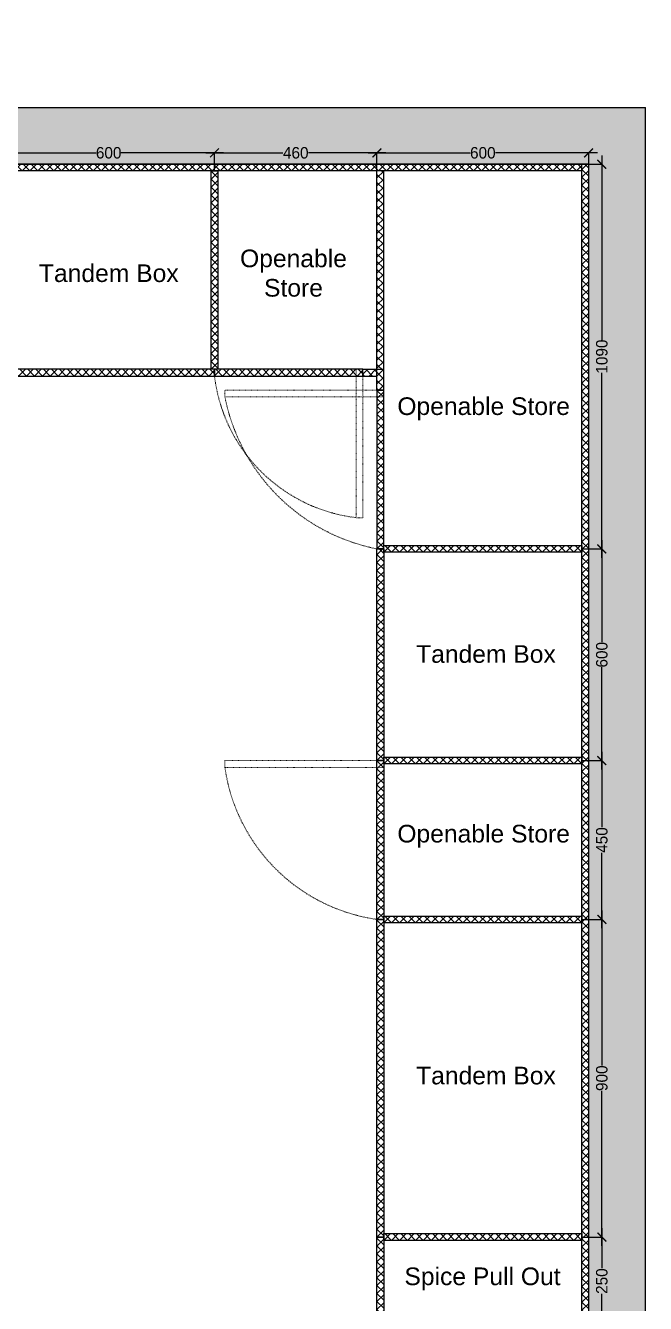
# Model space of a CAD drawing. Header units: millimetres. Extents: x 75500 to 345360, y -224327 to 19532.
# Drawn here: x 101473 to 103229, y -27025 to -23404 of the extents above; entities that cross this region are included whole.
import ezdxf

# ---------------------------------------------------------------- set-up
doc = ezdxf.new("R2010")
doc.units = ezdxf.units.MM
doc.header["$LTSCALE"] = 0.01
doc.linetypes.add('ZWCAD_ISO03W100', pattern=[30, 12, -18])
doc.layers.add('A- Ele 4', color=250, linetype='Continuous', lineweight=15, true_color=0x333333)
for name, color, linetype, lineweight in [('A-WALL', 7, 'Continuous', 30), ('Cut', 1, 'Continuous', 25), ('ele 0.1', 252, 'Continuous', 13), ('furniture section', 7, 'Continuous', 25), ('hatch', 251, 'Continuous', 0)]:
    doc.layers.add(name, color=color, linetype=linetype, lineweight=lineweight)
doc.styles.add('ISOCP2', font='GOTHIC.TTF')
doc.styles.get("Standard").update_dxf_attribs({"font": 'arial.ttf'})
doc.dimstyles.new('77', dxfattribs={"dimscale": 0.25, "dimtxt": 130, "dimasz": 100, "dimexe": 5, "dimexo": 1, "dimgap": 0.25, "dimtad": 0, "dimdec": 0, "dimrnd": 5, "dimzin": 0, "dimdsep": 46, "dimtxsty": 'ISOCP2', "dimblk": 'ARCHTICK', "dimcen": 0, "dimdle": 100, "dimclrd": 1, "dimclre": 256, "dimclrt": 256, "dimazin": 0, "dimtm": 1e-09, "dimtfac": 1, "dimtdec": 0, "dimtmove": 1, "dimatfit": 0, "dimfxl": 1, "dimtolj": 1, "dimtzin": 12, "dimlwd": -1, "dimlwe": -1, "dimarcsym": 0})

# ---------------------------------------------------------------- blocks, each defined once
blk = doc.blocks.new('_ARCHTICK')
at = {"color": 0, "linetype": 'ByBlock', "const_width": 0.15}
blk.add_lwpolyline([(-0.5, -0.5), (0.5, 0.5)], dxfattribs=at)
blk = doc.blocks.new('*D43')
at = {"color": 1, "ltscale": 4, "transparency": 16777216}
for p, q in [((101383.1, -23764.4), (101672.7, -23764.4)), ((102033.1, -23764.4), (101743.5, -23764.4))]:
    blk.add_line(p, q, dxfattribs=at)
at = {"color": 253, "ltscale": 4, "transparency": 16777216}
for p, q in [((101408.1, -23815.5), (101408.1, -23763.2)), ((102008.1, -23815.5), (102008.1, -23763.2))]:
    blk.add_line(p, q, dxfattribs=at)
at = {"layer": 'Defpoints', "color": 0, "transparency": 16777216}
for p in [(101408.1, -23764.4), (101408.1, -23815.7), (102008.1, -23815.7)]:
    blk.add_point(p, dxfattribs=at)
at = {"color": 1, "transparency": 16777216, "xscale": 25, "yscale": 25, "zscale": 25, "rotation": 180}
blk.add_blockref('_ARCHTICK', (101408.1, -23764.4), dxfattribs=at)
at = {"color": 1, "transparency": 16777216, "xscale": 25, "yscale": 25, "zscale": 25}
blk.add_blockref('_ARCHTICK', (102008.1, -23764.4), dxfattribs=at)
at = {"transparency": 16777216, "insert": (101708.1, -23764.4), "char_height": 32.5, "attachment_point": 5, "style": 'ISOCP2'}
blk.add_mtext('\\A1;600', dxfattribs=at)
blk = doc.blocks.new('*D45')
at = {"color": 1, "ltscale": 4, "transparency": 16777216}
for p, q in [((103105.8, -26811.7), (103105.8, -26925.4)), ((103105.8, -27111.7), (103105.8, -26998))]:
    blk.add_line(p, q, dxfattribs=at)
at = {"color": 253, "ltscale": 4, "transparency": 16777216}
for p, q in [((103049.8, -26836.7), (103107, -26836.7)), ((103049.8, -27086.7), (103107, -27086.7))]:
    blk.add_line(p, q, dxfattribs=at)
at = {"layer": 'Defpoints', "color": 0, "transparency": 16777216}
for p in [(103049.5, -26836.7), (103049.5, -27086.7), (103105.8, -27086.7)]:
    blk.add_point(p, dxfattribs=at)
at = {"color": 1, "transparency": 16777216, "xscale": 25, "yscale": 25, "zscale": 25}
for p, rotation in [((103105.8, -26836.7), 90), ((103105.8, -27086.7), 270)]:
    blk.add_blockref('_ARCHTICK', p, dxfattribs=dict(at, rotation=rotation))
at = {"transparency": 16777216, "insert": (103105.8, -26961.7), "char_height": 32.5, "attachment_point": 5, "rotation": 90, "style": 'ISOCP2'}
blk.add_mtext('\\A1;250', dxfattribs=at)
blk = doc.blocks.new('*D49')
at = {"color": 1, "ltscale": 4, "transparency": 16777216}
for p, q in [((103105.8, -25911.7), (103105.8, -26350.9)), ((103105.8, -26861.7), (103105.8, -26422.6))]:
    blk.add_line(p, q, dxfattribs=at)
at = {"color": 253, "ltscale": 4, "transparency": 16777216}
for p, q in [((103049.8, -25936.7), (103107, -25936.7)), ((103049.8, -26836.7), (103107, -26836.7))]:
    blk.add_line(p, q, dxfattribs=at)
at = {"layer": 'Defpoints', "color": 0, "transparency": 16777216}
for p in [(103049.5, -25936.7), (103049.5, -26836.7), (103105.8, -26836.7)]:
    blk.add_point(p, dxfattribs=at)
at = {"color": 1, "transparency": 16777216, "xscale": 25, "yscale": 25, "zscale": 25}
for p, rotation in [((103105.8, -25936.7), 90), ((103105.8, -26836.7), 270)]:
    blk.add_blockref('_ARCHTICK', p, dxfattribs=dict(at, rotation=rotation))
at = {"transparency": 16777216, "insert": (103105.8, -26386.7), "char_height": 32.5, "attachment_point": 5, "rotation": 90, "style": 'ISOCP2'}
blk.add_mtext('\\A1;900', dxfattribs=at)
blk = doc.blocks.new('*D50')
at = {"color": 253, "ltscale": 4, "transparency": 16777216}
for p, q in [((103049.8, -25486.7), (103107, -25486.7)), ((103049.8, -25936.7), (103107, -25936.7))]:
    blk.add_line(p, q, dxfattribs=at)
at = {"color": 1, "ltscale": 4, "transparency": 16777216}
for p, q in [((103105.8, -25461.7), (103105.8, -25675.3)), ((103105.8, -25961.7), (103105.8, -25748.1))]:
    blk.add_line(p, q, dxfattribs=at)
at = {"layer": 'Defpoints', "color": 0, "transparency": 16777216}
for p in [(103049.5, -25486.7), (103049.5, -25936.7), (103105.8, -25936.7)]:
    blk.add_point(p, dxfattribs=at)
at = {"color": 1, "transparency": 16777216, "xscale": 25, "yscale": 25, "zscale": 25}
for p, rotation in [((103105.8, -25486.7), 90), ((103105.8, -25936.7), 270)]:
    blk.add_blockref('_ARCHTICK', p, dxfattribs=dict(at, rotation=rotation))
at = {"transparency": 16777216, "insert": (103105.8, -25711.7), "char_height": 32.5, "attachment_point": 5, "rotation": 90, "style": 'ISOCP2'}
blk.add_mtext('\\A1;450', dxfattribs=at)
blk = doc.blocks.new('*D51')
at = {"color": 1, "ltscale": 4, "transparency": 16777216}
for p, q in [((103105.8, -24861.7), (103105.8, -25151.3)), ((103105.8, -25511.7), (103105.8, -25222.1))]:
    blk.add_line(p, q, dxfattribs=at)
at = {"color": 253, "ltscale": 4, "transparency": 16777216}
for p, q in [((103049.8, -24886.7), (103107, -24886.7)), ((103049.8, -25486.7), (103107, -25486.7))]:
    blk.add_line(p, q, dxfattribs=at)
at = {"layer": 'Defpoints', "color": 0, "transparency": 16777216}
for p in [(103049.5, -24886.7), (103049.5, -25486.7), (103105.8, -25486.7)]:
    blk.add_point(p, dxfattribs=at)
at = {"color": 1, "transparency": 16777216, "xscale": 25, "yscale": 25, "zscale": 25}
for p, rotation in [((103105.8, -24886.7), 90), ((103105.8, -25486.7), 270)]:
    blk.add_blockref('_ARCHTICK', p, dxfattribs=dict(at, rotation=rotation))
at = {"transparency": 16777216, "insert": (103105.8, -25186.7), "char_height": 32.5, "attachment_point": 5, "rotation": 90, "style": 'ISOCP2'}
blk.add_mtext('\\A1;600', dxfattribs=at)
blk = doc.blocks.new('*D54')
at = {"color": 1, "ltscale": 4, "transparency": 16777216}
for p, q in [((103105.8, -23771.7), (103105.8, -24295.4)), ((103105.8, -24911.7), (103105.8, -24388))]:
    blk.add_line(p, q, dxfattribs=at)
at = {"color": 253, "ltscale": 4, "transparency": 16777216}
for p, q in [((103049.8, -23796.7), (103107, -23796.7)), ((103049.8, -24886.7), (103107, -24886.7))]:
    blk.add_line(p, q, dxfattribs=at)
at = {"layer": 'Defpoints', "color": 0, "transparency": 16777216}
for p in [(103049.5, -23796.7), (103105.8, -23796.7), (103049.5, -24886.7)]:
    blk.add_point(p, dxfattribs=at)
at = {"color": 1, "transparency": 16777216, "xscale": 25, "yscale": 25, "zscale": 25}
for p, rotation in [((103105.8, -23796.7), 90), ((103105.8, -24886.7), 270)]:
    blk.add_blockref('_ARCHTICK', p, dxfattribs=dict(at, rotation=rotation))
at = {"transparency": 16777216, "insert": (103105.8, -24341.7), "char_height": 32.5, "attachment_point": 5, "rotation": 90, "style": 'ISOCP2'}
blk.add_mtext('\\A1;1090', dxfattribs=at)
blk = doc.blocks.new('*D58')
at = {"color": 1, "ltscale": 4, "transparency": 16777216}
for p, q in [((101983.1, -23764.4), (102201.9, -23764.4)), ((102493.5, -23764.4), (102274.7, -23764.4))]:
    blk.add_line(p, q, dxfattribs=at)
at = {"color": 253, "ltscale": 4, "transparency": 16777216}
for p, q in [((102008.1, -23815.5), (102008.1, -23763.2)), ((102468.5, -23815.5), (102468.5, -23763.2))]:
    blk.add_line(p, q, dxfattribs=at)
at = {"layer": 'Defpoints', "color": 0, "transparency": 16777216}
for p in [(102468.5, -23764.4), (102008.1, -23815.7), (102468.5, -23815.7)]:
    blk.add_point(p, dxfattribs=at)
at = {"color": 1, "transparency": 16777216, "xscale": 25, "yscale": 25, "zscale": 25, "rotation": 180}
blk.add_blockref('_ARCHTICK', (102008.1, -23764.4), dxfattribs=at)
at = {"color": 1, "transparency": 16777216, "xscale": 25, "yscale": 25, "zscale": 25}
blk.add_blockref('_ARCHTICK', (102468.5, -23764.4), dxfattribs=at)
at = {"transparency": 16777216, "insert": (102238.3, -23764.4), "char_height": 32.5, "attachment_point": 5, "style": 'ISOCP2'}
blk.add_mtext('\\A1;460', dxfattribs=at)
blk = doc.blocks.new('*D59')
at = {"color": 1, "ltscale": 4, "transparency": 16777216}
for p, q in [((102443.5, -23764.4), (102733.1, -23764.4)), ((103093.5, -23764.4), (102804, -23764.4))]:
    blk.add_line(p, q, dxfattribs=at)
at = {"color": 253, "ltscale": 4, "transparency": 16777216}
for p, q in [((102468.5, -23815.5), (102468.5, -23763.2)), ((103068.5, -23815.5), (103068.5, -23763.2))]:
    blk.add_line(p, q, dxfattribs=at)
at = {"layer": 'Defpoints', "color": 0, "transparency": 16777216}
for p in [(103068.5, -23764.4), (102468.5, -23815.7), (103068.5, -23815.7)]:
    blk.add_point(p, dxfattribs=at)
at = {"color": 1, "transparency": 16777216, "xscale": 25, "yscale": 25, "zscale": 25, "rotation": 180}
blk.add_blockref('_ARCHTICK', (102468.5, -23764.4), dxfattribs=at)
at = {"color": 1, "transparency": 16777216, "xscale": 25, "yscale": 25, "zscale": 25}
blk.add_blockref('_ARCHTICK', (103068.5, -23764.4), dxfattribs=at)
at = {"transparency": 16777216, "insert": (102768.5, -23764.4), "char_height": 32.5, "attachment_point": 5, "style": 'ISOCP2'}
blk.add_mtext('\\A1;600', dxfattribs=at)

msp = doc.modelspace()

# ---------------------------------------------------------------- hatches: boundary and pattern name
at = {"layer": 'hatch', "transparency": 33554559}
h = msp.add_hatch(color=256, dxfattribs=at)
h.dxf.hatch_style = 1
h.paths.add_polyline_path([(92431.6, -20198.9), (92431.6, -16927), (95449.6, -16927), (95449.6, -18687.8), (99178.6, -18687.8), (99178.6, -19987.2), (99271.8, -19987.2), (99280.2, -19987.2), (99280.2, -20076.1), (99280.2, -20088.8), (99280.2, -20148.1), (99178.6, -20148.1), (99178.6, -21231.7), (99178.6, -22188.3), (101908.8, -22188.3), (101908.8, -21100.4), (102069.6, -21100.4), (102069.6, -22188.3), (103068.5, -22188.3), (103068.5, -21616.8), (103068.5, -21468.7), (103068.5, -20148.1), (102069.6, -20148.1), (102069.6, -20249.7), (101908.8, -20249.7), (101908.8, -20148.1), (100131, -20148.1), (100131, -20088.8), (100131, -20076.1), (100131, -19987.2), (100139.5, -19987.2), (100228.4, -19987.2), (100228.4, -18687.8), (103229.4, -18687.8), (103229.4, -22349.1), (101138.4, -22349.1), (101138.4, -22438), (101138.4, -22446.5), (101049.5, -22446.5), (101041, -22446.5), (100981.8, -22446.5), (100981.8, -22349.1), (98928.9, -22349.1), (98920.4, -22349.1), (98920.4, -22256), (98920.4, -22247.5), (98920.4, -22188.3), (99022, -22188.3), (99022, -18848.6), (97800.9, -18848.6), (97115.7, -18848.6), (97073.4, -18848.6), (96214.1, -18848.6), (96171.8, -18848.6), (95191.4, -18848.6), (95191.4, -18687.8), (95293, -18687.8), (95293, -17087.8), (95166, -17087.8), (94564.9, -17087.8), (93176.6, -17087.8), (93028.5, -17087.8), (92592.5, -17087.8), (92592.5, -18687.8), (92689.8, -18687.8), (92689.8, -18848.6), (92592.5, -18848.6), (92592.5, -19936.4), (93189.3, -19936.4), (93202, -19936.4), (93202, -20025.3), (93202, -20038), (93202, -20097.3), (92592.5, -20097.3), (92592.5, -20198.9)])
h.paths.add_polyline_path([(101108.8, -18848.6), (102111.9, -18848.6), (102111.9, -19987.2), (101108.8, -19987.2)], flags=16)
h.paths.add_polyline_path([(101227.7, -19278.6), (101227.7, -19543.3), (102081.9, -19543.3), (102081.9, -19278.6)], flags=0)
h.paths.add_polyline_path([(102268.5, -18848.6), (102268.5, -19987.2), (103068.5, -19987.2), (103068.5, -18848.6)], flags=16)
h.paths.add_polyline_path([(102319.2, -19301.7), (102319.2, -19569.1), (103064.6, -19569.1), (103064.6, -19301.7)], flags=0)
h.paths.add_polyline_path([(100389.2, -19987.2), (100389.2, -18848.6), (100952.2, -18848.6), (100952.2, -19987.2)], flags=16)
h.paths.add_polyline_path([(100490.4, -19267.2), (100490.4, -19545.7), (100698.2, -19614.3), (100698.2, -19335.8)], flags=0)
h.paths.add_polyline_path([(81384.2, -22188.3), (82582, -22188.3), (82582, -22349.1), (81540.8, -22349.1), (81540.8, -25938.5), (81540.8, -26518.4), (81540.8, -26539.5), (82442.3, -26539.5), (83153.4, -26539.5), (83343.9, -26539.5), (84050.8, -26539.5), (86912.1, -26539.5), (86912.1, -26437.9), (86971.4, -26437.9), (86979.9, -26437.9), (87073, -26437.9), (87073, -26446.4), (87073, -26539.5), (87161.9, -26539.5), (87170.3, -26539.5), (87170.3, -26628.4), (87170.3, -26636.9), (87170.3, -26696.1), (83492.1, -26696.1), (83492.1, -27496.1), (83331.2, -27496.1), (83331.2, -26696.1), (81384.2, -26696.1)])
h.paths.add_polyline_path([(89070.8, -25345.9), (89070.8, -25257), (89070.8, -25248.5), (89070.8, -25189.3), (89172.4, -25189.3), (89172.4, -23229.5), (89214.7, -23229.5), (89290.9, -23229.5), (89333.3, -23229.5), (89333.3, -23297.2), (89333.3, -23305.7), (89333.3, -23398.8), (89333.3, -23407.3), (89333.3, -25189.3), (90133.2, -25189.3), (90133.2, -23407.3), (90133.2, -23398.8), (90133.2, -23305.7), (90133.2, -23297.2), (90133.2, -23149.1), (92131.1, -23149.1), (92131.1, -22188.3), (92431.6, -22188.3), (92431.6, -22086.7), (92592.5, -22086.7), (92592.5, -22188.3), (94082.4, -22188.3), (94082.4, -22057), (94239, -22057), (94239, -22188.3), (97972.3, -22188.3), (97972.3, -22247.5), (97972.3, -22256), (97972.3, -22349.1), (97959.6, -22349.1), (92292, -22349.1), (92292, -25345.9), (91661.3, -25345.9), (91661.3, -25189.3), (92131.1, -25189.3), (92131.1, -23305.7), (90289.9, -23305.7), (90289.9, -25189.3), (90759.7, -25189.3), (90759.7, -25345.9), (89083.5, -25345.9)])
h.paths.add_polyline_path([(99712, -23635.9), (100981.8, -23635.9), (100981.8, -23496.2), (101041, -23496.2), (101049.5, -23496.2), (101138.4, -23496.2), (101138.4, -23508.9), (101138.4, -23635.9), (103229.4, -23635.9), (103229.4, -30590.3), (102971.2, -30590.3), (102971.2, -30429.4), (103068.5, -30429.4), (103068.5, -30328.6), (103068.5, -30252.4), (103068.5, -29489), (103068.5, -29412.8), (103068.5, -28888.7), (102971.2, -28888.7), (102971.2, -28727.9), (103068.5, -28727.9), (103068.5, -23796.7), (99868.6, -23796.7), (99868.6, -26717.3), (99712, -26717.3)])
h.paths.add_polyline_path([(88122.7, -26539.5), (88131.2, -26539.5), (92380.8, -26539.5), (92389.3, -26539.5), (92389.3, -26628.4), (92389.3, -26636.9), (92389.3, -26696.1), (92292, -26696.1), (92292, -30429.4), (93066.5, -30429.4), (93066.5, -30590.3), (91889.8, -30590.3), (91889.8, -30429.4), (92131.1, -30429.4), (92131.1, -28457), (92029.5, -28457), (92029.5, -28414.6), (92029.5, -28338.4), (92029.5, -28300.4), (92131.1, -28300.4), (92131.1, -26696.1), (91737.5, -26696.1), (91589.3, -26696.1), (88380.9, -26696.1), (88380.9, -28300.4), (89921.6, -28300.4), (89921.6, -28359.6), (89921.6, -28368.1), (89921.6, -28457), (89913.1, -28457), (88220, -28457), (88220, -26696.1), (88122.7, -26696.1), (88122.7, -26636.9), (88122.7, -26628.4)])
h.paths.add_polyline_path([(93341.7, -26539.5), (93350.1, -26539.5), (96029.5, -26539.5), (96029.5, -28727.9), (96385, -28727.9), (96385, -28888.7), (96029.5, -28888.7), (96029.5, -30429.4), (96131.1, -30429.4), (96131.1, -30590.3), (95094, -30590.3), (95094, -30429.4), (95872.9, -30429.4), (95872.9, -26696.1), (95472.9, -26696.1), (94571.3, -26696.1), (93673.9, -26696.1), (93341.7, -26696.1), (93341.7, -26636.9), (93341.7, -26628.4)])
h.paths.add_polyline_path([(86692, -22349.1), (86692, -22188.3), (89333.3, -22188.3), (89333.3, -22446.5), (89172.4, -22446.5), (89172.4, -22349.1), (87593.6, -22349.1), (87593.6, -22835.9), (87593.6, -22984), (87593.6, -24457), (87593.6, -25053.8), (87593.6, -25189.3), (88220, -25189.3), (88220, -25248.5), (88220, -25257), (88220, -25345.9), (88211.6, -25345.9), (87073, -25345.9), (87073, -25477.1), (87073, -25489.8), (86979.9, -25489.8), (86971.4, -25489.8), (86912.1, -25489.8), (86912.1, -25345.9), (86772.4, -25345.9), (86759.7, -25345.9), (86759.7, -25257), (86759.7, -25248.5), (86759.7, -25189.3), (87390.4, -25189.3), (87390.4, -25053.8), (87390.4, -24457), (87390.4, -22984), (87390.4, -22835.9), (87390.4, -22349.1)])
h.paths.add_polyline_path([(98717.3, -28888.7), (98717.3, -28727.9), (99712, -28727.9), (99712, -27716.2), (99868.6, -27716.2), (99868.6, -28727.9), (101100.3, -28727.9), (101108.8, -28727.9), (101108.8, -28816.7), (101108.8, -28888.7), (100190.3, -28888.7), (100190.3, -28990.3), (100131, -28990.3), (100118.3, -28990.3), (100029.4, -28990.3), (100029.4, -28977.6), (100029.4, -28888.7), (99229.4, -28888.7), (99229.4, -30429.4), (100029.4, -30429.4), (100029.4, -29777.6), (100029.4, -29769.1), (100118.3, -29769.1), (100131, -29769.1), (100190.3, -29769.1), (100190.3, -30429.4), (100291.8, -30429.4), (100291.8, -30590.3), (98971.2, -30590.3), (98971.2, -30429.4), (99068.6, -30429.4), (99068.6, -28888.7)])
h.paths.add_polyline_path([(84613.7, -22349.1), (84613.7, -22188.3), (85913.2, -22188.3), (85913.2, -22349.1), (85811.6, -22349.1), (85811.6, -25189.3), (85913.2, -25189.3), (85913.2, -25248.5), (85913.2, -25257), (85913.2, -25345.9), (85900.5, -25345.9), (85650.8, -25345.9), (85650.8, -22349.1)])
h.paths.add_polyline_path([(93472.9, -18848.6), (93472.9, -18687.8), (94239, -18687.8), (94239, -19449.7), (94239, -20228.5), (94082.4, -20228.5), (94082.4, -20097.3), (93980.8, -20097.3), (93980.8, -20025.3), (93980.8, -19936.4), (93989.3, -19936.4), (94082.4, -19936.4), (94082.4, -18848.6)])
h.paths.add_polyline_path([(89333.3, -24402.5), (89333.3, -24487.8), (89333.3, -24356.5)])
at = {"layer": 'hatch'}
h = msp.add_hatch(dxfattribs=at)
h.set_pattern_fill('ANSI37', color=256, scale=5, angle=180)
h.set_pattern_definition([(225, (99868.574, -23815.708), (11.22532, -11.22532), []), (315, (99868.574, -23815.708), (11.22532, 11.22532), [])])
h.paths.add_polyline_path([(99868.6, -23815.7), (99868.6, -23796.7), (103049.5, -23796.7), (103049.5, -23815.7)])
h = msp.add_hatch(dxfattribs=at)
h.set_pattern_fill('ANSI37', color=256, scale=5, angle=180)
h.set_pattern_definition([(225, (101998.574, -24377.708), (11.2253, -11.2253), []), (315, (101998.574, -24377.708), (11.2253, 11.2253), [])])
h.paths.add_polyline_path([(101998.6, -24377.7), (102008.1, -24377.7), (102017.6, -24377.7), (102017.6, -23815.7), (101998.6, -23815.7)])
h = msp.add_hatch(dxfattribs=at)
h.set_pattern_fill('ANSI37', color=256, scale=5, angle=180)
h.set_pattern_definition([(225, (102428.533, -24436.708), (11.2253, -11.2253), []), (315, (102428.533, -24436.708), (11.2253, 11.2253), [])])
h.paths.add_polyline_path([(102468.5, -24377.7), (102487.5, -24377.7), (102487.5, -23815.7), (102468.5, -23815.7)])
h.paths.add_polyline_path([(102468.5, -24377.7), (102487.5, -24377.7), (102487.5, -24436.7), (102468.5, -24436.7), (102468.5, -24396.7)])
h.paths.add_polyline_path([(102428.5, -24377.7), (102468.5, -24377.7), (102468.5, -24396.7), (102428.5, -24396.7)])
h = msp.add_hatch(dxfattribs=at)
h.set_pattern_fill('ANSI37', color=256, scale=5, angle=180)
h.set_pattern_definition([(225, (103049.533, -28727.861), (11.22532, -11.22532), []), (315, (103049.533, -28727.861), (11.22532, 11.22532), [])])
h.paths.add_polyline_path([(103049.5, -28727.9), (103068.5, -28727.9), (103068.5, -23796.7), (103049.5, -23796.7)])
h = msp.add_hatch(dxfattribs=at)
h.set_pattern_fill('ANSI37', color=256, scale=5, angle=180)
h.set_pattern_definition([(225, (101408.074, -24396.708), (11.2253, -11.2253), []), (315, (101408.074, -24396.708), (11.2253, 11.2253), [])])
h.paths.add_polyline_path([(102008.1, -24396.7), (102008.1, -24377.7), (101998.6, -24377.7), (101417.6, -24377.7), (101408.1, -24377.7), (101408.1, -24396.7)])
h = msp.add_hatch(dxfattribs=at)
h.set_pattern_fill('ANSI37', color=256, scale=5, angle=180)
h.set_pattern_definition([(225, (102008.074, -24396.708), (11.2253, -11.2253), []), (315, (102008.074, -24396.708), (11.2253, 11.2253), [])])
h.paths.add_polyline_path([(102428.5, -24396.7), (102428.5, -24377.7), (102017.6, -24377.7), (102008.1, -24377.7), (102008.1, -24396.7)])
h = msp.add_hatch(dxfattribs=at)
h.set_pattern_fill('ANSI37', color=256, scale=5, angle=180)
h.set_pattern_definition([(225, (102468.533, -24886.708), (11.2253, -11.2253), []), (315, (102468.533, -24886.708), (11.2253, 11.2253), [])])
h.paths.add_polyline_path([(102468.5, -24886.7), (102487.5, -24886.7), (102487.5, -24877.2), (102487.5, -24436.7), (102468.5, -24436.7)])
h = msp.add_hatch(dxfattribs=at)
h.set_pattern_fill('ANSI37', color=256, scale=5, angle=180)
h.set_pattern_definition([(225, (102487.533, -24896.208), (11.2253, -11.2253), []), (315, (102487.533, -24896.208), (11.2253, 11.2253), [])])
h.paths.add_polyline_path([(102487.5, -24877.2), (102487.5, -24896.2), (103049.5, -24896.2), (103049.5, -24877.2)])
h = msp.add_hatch(dxfattribs=at)
h.set_pattern_fill('ANSI37', color=256, scale=5, angle=180)
h.set_pattern_definition([(225, (102468.533, -25486.708), (11.2253, -11.2253), []), (315, (102468.533, -25486.708), (11.2253, 11.2253), [])])
h.paths.add_polyline_path([(102468.5, -24886.7), (102468.5, -25486.7), (102487.5, -25486.7), (102487.5, -25477.2), (102487.5, -24896.2), (102487.5, -24886.7)])
h = msp.add_hatch(dxfattribs=at)
h.set_pattern_fill('ANSI37', color=256, scale=5, angle=180)
h.set_pattern_definition([(225, (102468.533, -25936.708), (11.2253, -11.2253), []), (315, (102468.533, -25936.708), (11.2253, 11.2253), [])])
h.paths.add_polyline_path([(102468.5, -25936.7), (102487.5, -25936.7), (102487.5, -25927.2), (102487.5, -25496.2), (102487.5, -25486.7), (102468.5, -25486.7)])
h = msp.add_hatch(dxfattribs=at)
h.set_pattern_fill('ANSI37', color=256, scale=5, angle=180)
h.set_pattern_definition([(225, (102487.533, -25496.208), (11.2253, -11.2253), []), (315, (102487.533, -25496.208), (11.2253, 11.2253), [])])
h.paths.add_polyline_path([(102487.5, -25477.2), (102487.5, -25496.2), (103049.5, -25496.2), (103049.5, -25477.2)])
h = msp.add_hatch(dxfattribs=at)
h.set_pattern_fill('ANSI37', color=256, scale=5, angle=180)
h.set_pattern_definition([(225, (102487.533, -25946.208), (11.2253, -11.2253), []), (315, (102487.533, -25946.208), (11.2253, 11.2253), [])])
h.paths.add_polyline_path([(102487.5, -25927.2), (102487.5, -25946.2), (103049.5, -25946.2), (103049.5, -25927.2)])
h = msp.add_hatch(dxfattribs=at)
h.set_pattern_fill('ANSI37', color=256, scale=5, angle=180)
h.set_pattern_definition([(225, (102468.533, -26836.708), (11.22532, -11.22532), []), (315, (102468.533, -26836.708), (11.22532, 11.22532), [])])
h.paths.add_polyline_path([(102468.5, -26836.7), (102487.5, -26836.7), (102487.5, -26827.2), (102487.5, -25946.2), (102487.5, -25936.7), (102468.5, -25936.7)])
h = msp.add_hatch(dxfattribs=at)
h.set_pattern_fill('ANSI37', color=256, scale=5, angle=180)
h.set_pattern_definition([(225, (102487.533, -26846.208), (11.2253, -11.2253), []), (315, (102487.533, -26846.208), (11.2253, 11.2253), [])])
h.paths.add_polyline_path([(102487.5, -26827.2), (102487.5, -26846.2), (103049.5, -26846.2), (103049.5, -26827.2)])
h = msp.add_hatch(dxfattribs=at)
h.set_pattern_fill('ANSI37', color=256, scale=5, angle=180)
h.set_pattern_definition([(225, (102468.533, -27086.708), (11.2253, -11.2253), []), (315, (102468.533, -27086.708), (11.2253, 11.2253), [])])
h.paths.add_polyline_path([(102468.5, -27086.7), (102487.5, -27086.7), (102487.5, -27077.2), (102487.5, -26846.2), (102487.5, -26836.7), (102468.5, -26836.7)])

# ---------------------------------------------------------------- linework, layer by layer
at = {"layer": 'A- Ele 4', "linetype": 'ZWCAD_ISO03W100', "ltscale": 10}
for points in [[(102428.5, -24798.2), (102428.5, -24377.7), (102409.5, -24377.7), (102409.5, -24798.2)], [(102037.5, -24436.7), (102037.5, -24455.7), (102487.5, -24455.7), (102487.5, -24436.7)], [(102037.5, -25505.7), (102037.5, -25486.7), (102487.5, -25486.7), (102487.5, -25505.7)]]:
    msp.add_lwpolyline(points, close=True, dxfattribs=at)
at = {"layer": 'A-WALL'}
for p, q in [((101138.4, -23635.9), (103229.4, -23635.9)), ((103229.4, -30590.3), (103229.4, -23635.9)), ((99868.6, -23796.7), (103068.5, -23796.7)), ((103068.5, -28727.9), (103068.5, -23796.7))]:
    msp.add_line(p, q, dxfattribs=at)
at = {"layer": 'ele 0.1', "linetype": 'ZWCAD_ISO03W100', "ltscale": 10}
for centre, radius, start, end in [((102464.2, -24342), 459.4, 186.8372, 263.1628), ((102575.1, -24349.2), 548, 191.2117, 258.7883), ((102539.9, -25434.3), 507.4, 188.0853, 261.9147)]:
    msp.add_arc(centre, radius, start, end, dxfattribs=at)
at = {"layer": 'furniture section'}
for p, q in [((103068.5, -23796.7), (99868.6, -23796.7)), ((103049.5, -23815.7), (99868.6, -23815.7)), ((102468.5, -24396.7), (102468.5, -23815.7)), ((102487.5, -24377.7), (102487.5, -23815.7)), ((103049.5, -28727.9), (103049.5, -23796.7)), ((103068.5, -28727.9), (103068.5, -23796.7)), ((102428.5, -24396.7), (102428.5, -24377.7)), ((102428.5, -24377.7), (102487.5, -24377.7)), ((102428.5, -24396.7), (102468.5, -24396.7)), ((102468.5, -24436.7), (102468.5, -24396.7)), ((102487.5, -24436.7), (102487.5, -24377.7)), ((102468.5, -24436.7), (102487.5, -24436.7)), ((102487.5, -24886.7), (102468.5, -24886.7))]:
    msp.add_line(p, q, dxfattribs=at)
for points in [[(101998.6, -23815.7), (102017.6, -23815.7), (102017.6, -24377.7), (101998.6, -24377.7)], [(101408.1, -24396.7), (102008.1, -24396.7), (102008.1, -24377.7), (101408.1, -24377.7)], [(102008.1, -24396.7), (102428.5, -24396.7), (102428.5, -24377.7), (102008.1, -24377.7)], [(102468.5, -24886.7), (102487.5, -24886.7), (102487.5, -24436.7), (102468.5, -24436.7)], [(102487.5, -24877.2), (103049.5, -24877.2), (103049.5, -24896.2), (102487.5, -24896.2)], [(102487.5, -25486.7), (102468.5, -25486.7), (102468.5, -24886.7), (102487.5, -24886.7)], [(102487.5, -25936.7), (102468.5, -25936.7), (102468.5, -25486.7), (102487.5, -25486.7)], [(102487.5, -25477.2), (103049.5, -25477.2), (103049.5, -25496.2), (102487.5, -25496.2)], [(102487.5, -25927.2), (103049.5, -25927.2), (103049.5, -25946.2), (102487.5, -25946.2)], [(102487.5, -26836.7), (102468.5, -26836.7), (102468.5, -25936.7), (102487.5, -25936.7)], [(102487.5, -26827.2), (103049.5, -26827.2), (103049.5, -26846.2), (102487.5, -26846.2)], [(102487.5, -27086.7), (102468.5, -27086.7), (102468.5, -26836.7), (102487.5, -26836.7)]]:
    msp.add_lwpolyline(points, close=True, dxfattribs=at)

# ---------------------------------------------------------------- texts
at = {"layer": 'Cut', "char_height": 50, "attachment_point": 1}
for s, insert, width in [('\\pxqc;Openable Store', (102039.9, -24038.4), 383.972), ('\\pxqc;Tandem Box', (101501.1, -24080.3), 414.738), ('Openable Store', (102526.2, -24457.2), 675.406), ('Tandem Box', (102579.3, -25159.5), 675.406), ('Openable Store', (102526.2, -25668.6), 675.406), ('Tandem Box', (102579.3, -26354.1), 675.406), ('Spice Pull Out', (102546.3, -26923.1), 675.406)]:
    msp.add_mtext(s, dxfattribs=dict(at, insert=insert, width=width))

# ---------------------------------------------------------------- dimensions: what is measured, and where the dimension line sits
at = {"ltscale": 4}
for p1, p2, distance, picture, middle in [((102008.1, -23815.7), (101408.1, -23815.7), -51.3, '*D43', (101708.1, -23764.4)), ((102008.1, -23815.7), (102468.5, -23815.7), 51.3, '*D58', (102238.3, -23764.4)), ((102468.5, -23815.7), (103068.5, -23815.7), 51.3, '*D59', (102768.5, -23764.4)), ((103049.5, -24886.7), (103049.5, -23796.7), -56.2, '*D54', (103105.8, -24341.7)), ((103049.5, -24886.7), (103049.5, -25486.7), 56.2, '*D51', (103105.8, -25186.7)), ((103049.5, -25486.7), (103049.5, -25936.7), 56.2, '*D50', (103105.8, -25711.7)), ((103049.5, -25936.7), (103049.5, -26836.7), 56.2, '*D49', (103105.8, -26386.7)), ((103049.5, -26836.7), (103049.5, -27086.7), 56.2, '*D45', (103105.8, -26961.7))]:
    dim = msp.add_aligned_dim(p1=p1, p2=p2, distance=distance, dimstyle='77', override={"dimpost": '\\X', "dimblk": 'ARCHTICK', "dimclre": 253}, dxfattribs=at)
    dim.commit()
    dim.dimension.update_dxf_attribs({"geometry": picture, "text_midpoint": middle})

doc.saveas('drawing.dxf')
